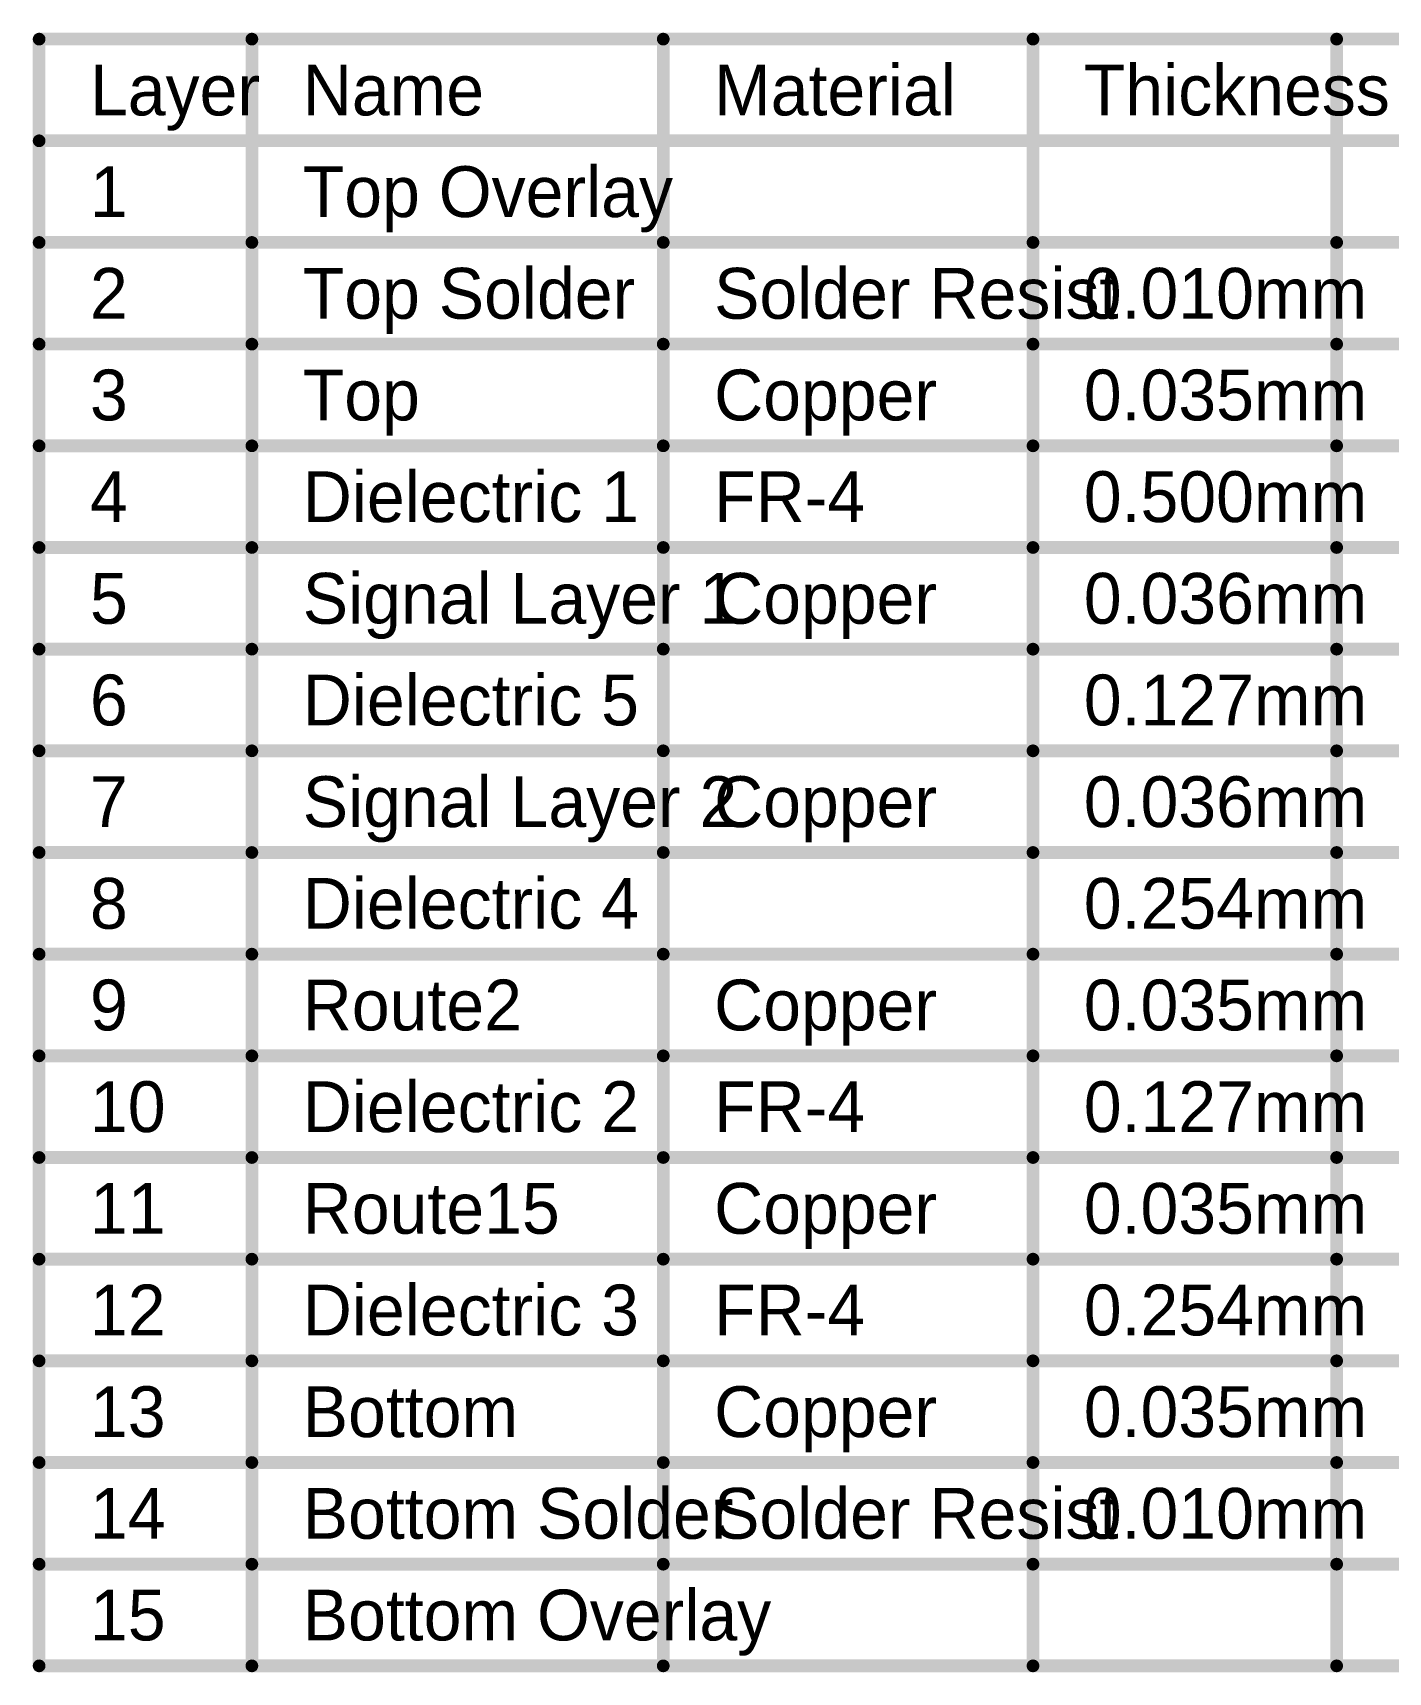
# Model space of a CAD drawing. Extents: x 215 to 281, y 31 to 138.
# Drawn here: x 215.32 to 255.96, y 88.63 to 137.78 of the extents above; entities that cross this region are included whole.
import ezdxf

# ---------------------------------------------------------------- set-up
doc = ezdxf.new("R2010")
doc.units = 0
doc.layers.add('MECHANICAL16', color=56, linetype='CONTINUOUS')

msp = doc.modelspace()

# ---------------------------------------------------------------- linework, layer by layer
at = {"layer": 'MECHANICAL16', "const_width": 0.381}
for points in [[(215.515, 88.824), (215.515, 137.592)], [(215.515, 137.592), (276.998, 137.592)], [(221.893, 88.824), (221.893, 137.592)], [(234.225, 88.824), (234.225, 137.592)], [(245.309, 88.824), (245.309, 137.592)], [(254.413, 88.824), (254.413, 137.592)], [(215.515, 134.544), (276.998, 134.544)], [(215.515, 131.496), (221.893, 131.496)], [(221.893, 131.496), (234.225, 131.496)], [(234.225, 131.496), (245.309, 131.496)], [(245.309, 131.496), (254.413, 131.496)], [(254.413, 131.496), (262.839, 131.496)], [(215.515, 128.448), (221.893, 128.448)], [(221.893, 128.448), (234.225, 128.448)], [(234.225, 128.448), (245.309, 128.448)], [(245.309, 128.448), (254.413, 128.448)], [(254.413, 128.448), (262.839, 128.448)], [(215.515, 125.4), (221.893, 125.4)], [(221.893, 125.4), (234.225, 125.4)], [(234.225, 125.4), (245.309, 125.4)], [(245.309, 125.4), (254.413, 125.4)], [(254.413, 125.4), (262.839, 125.4)], [(215.515, 122.352), (221.893, 122.352)], [(221.893, 122.352), (234.225, 122.352)], [(234.225, 122.352), (245.309, 122.352)], [(245.309, 122.352), (254.413, 122.352)], [(254.413, 122.352), (262.839, 122.352)], [(215.515, 119.304), (221.893, 119.304)], [(221.893, 119.304), (234.225, 119.304)], [(234.225, 119.304), (245.309, 119.304)], [(245.309, 119.304), (254.413, 119.304)], [(254.413, 119.304), (262.839, 119.304)], [(215.515, 116.256), (221.893, 116.256)], [(221.893, 116.256), (234.225, 116.256)], [(234.225, 116.256), (245.309, 116.256)], [(245.309, 116.256), (254.413, 116.256)], [(254.413, 116.256), (262.839, 116.256)], [(215.515, 113.208), (221.893, 113.208)], [(221.893, 113.208), (234.225, 113.208)], [(234.225, 113.208), (245.309, 113.208)], [(245.309, 113.208), (254.413, 113.208)], [(254.413, 113.208), (262.839, 113.208)], [(215.515, 110.16), (221.893, 110.16)], [(221.893, 110.16), (234.225, 110.16)], [(234.225, 110.16), (245.309, 110.16)], [(245.309, 110.16), (254.413, 110.16)], [(254.413, 110.16), (262.839, 110.16)], [(215.515, 107.112), (221.893, 107.112)], [(221.893, 107.112), (234.225, 107.112)], [(234.225, 107.112), (245.309, 107.112)], [(245.309, 107.112), (254.413, 107.112)], [(254.413, 107.112), (262.839, 107.112)], [(215.515, 104.064), (221.893, 104.064)], [(221.893, 104.064), (234.225, 104.064)], [(234.225, 104.064), (245.309, 104.064)], [(245.309, 104.064), (254.413, 104.064)], [(254.413, 104.064), (262.839, 104.064)], [(215.515, 101.016), (221.893, 101.016)], [(221.893, 101.016), (234.225, 101.016)], [(234.225, 101.016), (245.309, 101.016)], [(245.309, 101.016), (254.413, 101.016)], [(254.413, 101.016), (262.839, 101.016)], [(215.515, 97.968), (221.893, 97.968)], [(221.893, 97.968), (234.225, 97.968)], [(234.225, 97.968), (245.309, 97.968)], [(245.309, 97.968), (254.413, 97.968)], [(254.413, 97.968), (262.839, 97.968)], [(215.515, 94.92), (221.893, 94.92)], [(221.893, 94.92), (234.225, 94.92)], [(234.225, 94.92), (245.309, 94.92)], [(245.309, 94.92), (254.413, 94.92)], [(254.413, 94.92), (262.839, 94.92)], [(215.515, 91.872), (221.893, 91.872)], [(221.893, 91.872), (234.225, 91.872)], [(234.225, 91.872), (245.309, 91.872)], [(245.309, 91.872), (254.413, 91.872)], [(254.413, 91.872), (262.839, 91.872)], [(215.515, 88.824), (221.893, 88.824)], [(221.893, 88.824), (234.225, 88.824)], [(234.225, 88.824), (245.309, 88.824)], [(245.309, 88.824), (254.413, 88.824)], [(254.413, 88.824), (262.839, 88.824)]]:
    msp.add_lwpolyline(points, dxfattribs=at)
at = {"layer": 'MECHANICAL16', "const_width": 0.191}
for points in [[(215.42, 137.592, 1), (215.61, 137.592, 1)], [(215.42, 137.592, 1), (215.61, 137.592, 1)], [(221.798, 137.592, 1), (221.988, 137.592, 1)], [(234.13, 137.592, 1), (234.32, 137.592, 1)], [(245.214, 137.592, 1), (245.405, 137.592, 1)], [(254.317, 137.592, 1), (254.508, 137.592, 1)], [(215.42, 134.544, 1), (215.61, 134.544, 1)], [(215.42, 131.496, 1), (215.61, 131.496, 1)], [(221.798, 131.496, 1), (221.988, 131.496, 1)], [(221.798, 131.496, 1), (221.988, 131.496, 1)], [(234.13, 131.496, 1), (234.32, 131.496, 1)], [(234.13, 131.496, 1), (234.32, 131.496, 1)], [(245.214, 131.496, 1), (245.405, 131.496, 1)], [(245.214, 131.496, 1), (245.405, 131.496, 1)], [(254.317, 131.496, 1), (254.508, 131.496, 1)], [(254.317, 131.496, 1), (254.508, 131.496, 1)], [(215.42, 128.448, 1), (215.61, 128.448, 1)], [(221.798, 128.448, 1), (221.988, 128.448, 1)], [(221.798, 128.448, 1), (221.988, 128.448, 1)], [(234.13, 128.448, 1), (234.32, 128.448, 1)], [(234.13, 128.448, 1), (234.32, 128.448, 1)], [(245.214, 128.448, 1), (245.405, 128.448, 1)], [(245.214, 128.448, 1), (245.405, 128.448, 1)], [(254.317, 128.448, 1), (254.508, 128.448, 1)], [(254.317, 128.448, 1), (254.508, 128.448, 1)], [(215.42, 125.4, 1), (215.61, 125.4, 1)], [(221.798, 125.4, 1), (221.988, 125.4, 1)], [(221.798, 125.4, 1), (221.988, 125.4, 1)], [(234.13, 125.4, 1), (234.32, 125.4, 1)], [(234.13, 125.4, 1), (234.32, 125.4, 1)], [(245.214, 125.4, 1), (245.405, 125.4, 1)], [(245.214, 125.4, 1), (245.405, 125.4, 1)], [(254.317, 125.4, 1), (254.508, 125.4, 1)], [(254.317, 125.4, 1), (254.508, 125.4, 1)], [(215.42, 122.352, 1), (215.61, 122.352, 1)], [(221.798, 122.352, 1), (221.988, 122.352, 1)], [(221.798, 122.352, 1), (221.988, 122.352, 1)], [(234.13, 122.352, 1), (234.32, 122.352, 1)], [(234.13, 122.352, 1), (234.32, 122.352, 1)], [(245.214, 122.352, 1), (245.405, 122.352, 1)], [(245.214, 122.352, 1), (245.405, 122.352, 1)], [(254.317, 122.352, 1), (254.508, 122.352, 1)], [(254.317, 122.352, 1), (254.508, 122.352, 1)], [(215.42, 119.304, 1), (215.61, 119.304, 1)], [(221.798, 119.304, 1), (221.988, 119.304, 1)], [(221.798, 119.304, 1), (221.988, 119.304, 1)], [(234.13, 119.304, 1), (234.32, 119.304, 1)], [(234.13, 119.304, 1), (234.32, 119.304, 1)], [(245.214, 119.304, 1), (245.405, 119.304, 1)], [(245.214, 119.304, 1), (245.405, 119.304, 1)], [(254.317, 119.304, 1), (254.508, 119.304, 1)], [(254.317, 119.304, 1), (254.508, 119.304, 1)], [(215.42, 116.256, 1), (215.61, 116.256, 1)], [(221.798, 116.256, 1), (221.988, 116.256, 1)], [(221.798, 116.256, 1), (221.988, 116.256, 1)], [(234.13, 116.256, 1), (234.32, 116.256, 1)], [(234.13, 116.256, 1), (234.32, 116.256, 1)], [(245.214, 116.256, 1), (245.405, 116.256, 1)], [(245.214, 116.256, 1), (245.405, 116.256, 1)], [(254.317, 116.256, 1), (254.508, 116.256, 1)], [(254.317, 116.256, 1), (254.508, 116.256, 1)], [(215.42, 113.208, 1), (215.61, 113.208, 1)], [(221.798, 113.208, 1), (221.988, 113.208, 1)], [(221.798, 113.208, 1), (221.988, 113.208, 1)], [(234.13, 113.208, 1), (234.32, 113.208, 1)], [(234.13, 113.208, 1), (234.32, 113.208, 1)], [(245.214, 113.208, 1), (245.405, 113.208, 1)], [(245.214, 113.208, 1), (245.405, 113.208, 1)], [(254.317, 113.208, 1), (254.508, 113.208, 1)], [(254.317, 113.208, 1), (254.508, 113.208, 1)], [(215.42, 110.16, 1), (215.61, 110.16, 1)], [(221.798, 110.16, 1), (221.988, 110.16, 1)], [(221.798, 110.16, 1), (221.988, 110.16, 1)], [(234.13, 110.16, 1), (234.32, 110.16, 1)], [(234.13, 110.16, 1), (234.32, 110.16, 1)], [(245.214, 110.16, 1), (245.405, 110.16, 1)], [(245.214, 110.16, 1), (245.405, 110.16, 1)], [(254.317, 110.16, 1), (254.508, 110.16, 1)], [(254.317, 110.16, 1), (254.508, 110.16, 1)], [(215.42, 107.112, 1), (215.61, 107.112, 1)], [(221.798, 107.112, 1), (221.988, 107.112, 1)], [(221.798, 107.112, 1), (221.988, 107.112, 1)], [(234.13, 107.112, 1), (234.32, 107.112, 1)], [(234.13, 107.112, 1), (234.32, 107.112, 1)], [(245.214, 107.112, 1), (245.405, 107.112, 1)], [(245.214, 107.112, 1), (245.405, 107.112, 1)], [(254.317, 107.112, 1), (254.508, 107.112, 1)], [(254.317, 107.112, 1), (254.508, 107.112, 1)], [(215.42, 104.064, 1), (215.61, 104.064, 1)], [(221.798, 104.064, 1), (221.988, 104.064, 1)], [(221.798, 104.064, 1), (221.988, 104.064, 1)], [(234.13, 104.064, 1), (234.32, 104.064, 1)], [(234.13, 104.064, 1), (234.32, 104.064, 1)], [(245.214, 104.064, 1), (245.405, 104.064, 1)], [(245.214, 104.064, 1), (245.405, 104.064, 1)], [(254.317, 104.064, 1), (254.508, 104.064, 1)], [(254.317, 104.064, 1), (254.508, 104.064, 1)], [(215.42, 101.016, 1), (215.61, 101.016, 1)], [(221.798, 101.016, 1), (221.988, 101.016, 1)], [(221.798, 101.016, 1), (221.988, 101.016, 1)], [(234.13, 101.016, 1), (234.32, 101.016, 1)], [(234.13, 101.016, 1), (234.32, 101.016, 1)], [(245.214, 101.016, 1), (245.405, 101.016, 1)], [(245.214, 101.016, 1), (245.405, 101.016, 1)], [(254.317, 101.016, 1), (254.508, 101.016, 1)], [(254.317, 101.016, 1), (254.508, 101.016, 1)], [(215.42, 97.968, 1), (215.61, 97.968, 1)], [(221.798, 97.968, 1), (221.988, 97.968, 1)], [(221.798, 97.968, 1), (221.988, 97.968, 1)], [(234.13, 97.968, 1), (234.32, 97.968, 1)], [(234.13, 97.968, 1), (234.32, 97.968, 1)], [(245.214, 97.968, 1), (245.405, 97.968, 1)], [(245.214, 97.968, 1), (245.405, 97.968, 1)], [(254.317, 97.968, 1), (254.508, 97.968, 1)], [(254.317, 97.968, 1), (254.508, 97.968, 1)], [(215.42, 94.92, 1), (215.61, 94.92, 1)], [(221.798, 94.92, 1), (221.988, 94.92, 1)], [(221.798, 94.92, 1), (221.988, 94.92, 1)], [(234.13, 94.92, 1), (234.32, 94.92, 1)], [(234.13, 94.92, 1), (234.32, 94.92, 1)], [(245.214, 94.92, 1), (245.405, 94.92, 1)], [(245.214, 94.92, 1), (245.405, 94.92, 1)], [(254.317, 94.92, 1), (254.508, 94.92, 1)], [(254.317, 94.92, 1), (254.508, 94.92, 1)], [(215.42, 91.872, 1), (215.61, 91.872, 1)], [(221.798, 91.872, 1), (221.988, 91.872, 1)], [(221.798, 91.872, 1), (221.988, 91.872, 1)], [(234.13, 91.872, 1), (234.32, 91.872, 1)], [(234.13, 91.872, 1), (234.32, 91.872, 1)], [(245.214, 91.872, 1), (245.405, 91.872, 1)], [(245.214, 91.872, 1), (245.405, 91.872, 1)], [(254.317, 91.872, 1), (254.508, 91.872, 1)], [(254.317, 91.872, 1), (254.508, 91.872, 1)], [(215.42, 88.824, 1), (215.61, 88.824, 1)], [(215.42, 88.824, 1), (215.61, 88.824, 1)], [(221.798, 88.824, 1), (221.988, 88.824, 1)], [(221.798, 88.824, 1), (221.988, 88.824, 1)], [(221.798, 88.824, 1), (221.988, 88.824, 1)], [(234.13, 88.824, 1), (234.32, 88.824, 1)], [(234.13, 88.824, 1), (234.32, 88.824, 1)], [(234.13, 88.824, 1), (234.32, 88.824, 1)], [(245.214, 88.824, 1), (245.405, 88.824, 1)], [(245.214, 88.824, 1), (245.405, 88.824, 1)], [(245.214, 88.824, 1), (245.405, 88.824, 1)], [(254.317, 88.824, 1), (254.508, 88.824, 1)], [(254.317, 88.824, 1), (254.508, 88.824, 1)], [(254.317, 88.824, 1), (254.508, 88.824, 1)]]:
    msp.add_lwpolyline(points, format="xyb", close=True, dxfattribs=at)

# ---------------------------------------------------------------- texts
at = {"layer": 'MECHANICAL16'}
for s, p in [('Layer', (217.039, 135.306)), ('Name', (223.417, 135.306)), ('Material', (235.749, 135.306)), ('Thickness', (246.833, 135.306)), ('1', (217.039, 132.258)), ('Top Overlay', (223.417, 132.258)), ('2', (217.039, 129.21)), ('Top Solder', (223.417, 129.21)), ('Solder Resist', (235.749, 129.21)), ('0.010mm', (246.833, 129.21)), ('3', (217.039, 126.162)), ('Top', (223.417, 126.162)), ('Copper', (235.749, 126.162)), ('0.035mm', (246.833, 126.162)), ('4', (217.039, 123.114)), ('Dielectric 1', (223.417, 123.114)), ('FR-4', (235.749, 123.114)), ('0.500mm', (246.833, 123.114)), ('5', (217.039, 120.066)), ('Signal Layer 1', (223.417, 120.066)), ('Copper', (235.749, 120.066)), ('0.036mm', (246.833, 120.066)), ('6', (217.039, 117.018)), ('Dielectric 5', (223.417, 117.018)), ('0.127mm', (246.833, 117.018)), ('Signal Layer 2', (223.417, 113.97)), ('Copper', (235.749, 113.97)), ('0.036mm', (246.833, 113.97)), ('7', (217.039, 113.97)), ('8', (217.039, 110.922)), ('Dielectric 4', (223.417, 110.922)), ('0.254mm', (246.833, 110.922)), ('9', (217.039, 107.874)), ('Route2', (223.417, 107.874)), ('Copper', (235.749, 107.874)), ('0.035mm', (246.833, 107.874)), ('10', (217.039, 104.826)), ('Dielectric 2', (223.417, 104.826)), ('FR-4', (235.749, 104.826)), ('0.127mm', (246.833, 104.826)), ('11', (217.039, 101.778)), ('Route15', (223.417, 101.778)), ('Copper', (235.749, 101.778)), ('0.035mm', (246.833, 101.778)), ('12', (217.039, 98.73)), ('Dielectric 3', (223.417, 98.73)), ('0.254mm', (246.833, 98.73)), ('FR-4', (235.749, 98.73)), ('13', (217.039, 95.682)), ('Bottom', (223.417, 95.682)), ('Copper', (235.749, 95.682)), ('0.035mm', (246.833, 95.682)), ('14', (217.039, 92.634)), ('Bottom Solder', (223.417, 92.634)), ('Solder Resist', (235.749, 92.634)), ('0.010mm', (246.833, 92.634)), ('15', (217.039, 89.586)), ('Bottom Overlay', (223.417, 89.586))]:
    msp.add_text(s, height=1.524, dxfattribs=at).set_placement(p)

doc.saveas('drawing.dxf')
